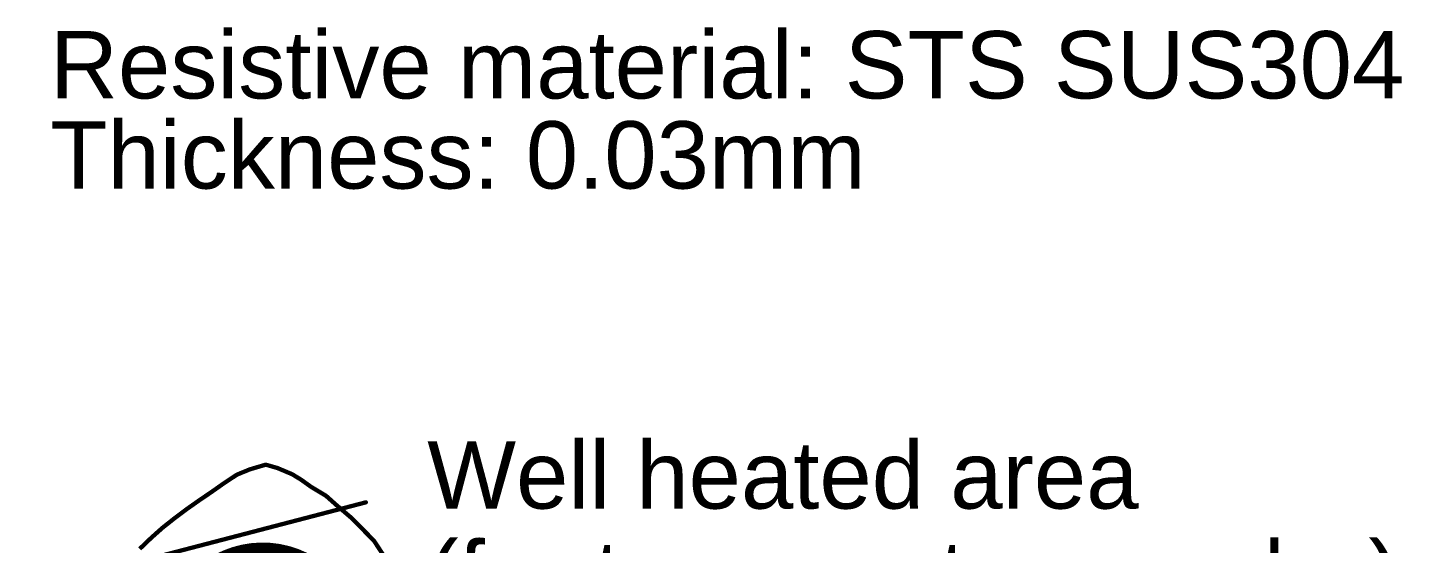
# Model space of a CAD drawing. Header units: inches. Extents: x 16 to 269, y 21 to 202.
# Drawn here: x 186.9 to 268.6, y 114.4 to 145.1 of the extents above; entities that cross this region are included whole.
import ezdxf

# ---------------------------------------------------------------- set-up
doc = ezdxf.new("R2010")
doc.units = ezdxf.units.IN
for name, color, linetype in [('Dwgs-User', 9, 'Continuous'), ('Edge-Cuts', 9, 'Continuous'), ('F-Cu', 1, 'Continuous')]:
    doc.layers.add(name, color=color, linetype=linetype)
doc.styles.add('Arial', font='', dxfattribs={"height": 0.2})
doc.styles.get('Arial').set_extended_font_data('Arial')

msp = doc.modelspace()

# ---------------------------------------------------------------- linework, layer by layer
at = {"layer": 'Dwgs-User', "const_width": 0.254}
msp.add_lwpolyline([(132.29, 97.384), (207.04, 116.884)], dxfattribs=at)
at = {"layer": 'Dwgs-User', "const_width": 0.127}
msp.add_lwpolyline([(206.976, 116.884, 1), (207.103, 116.884, 1)], format="xyb", close=True, dxfattribs=at)
at = {"layer": 'Edge-Cuts', "const_width": 0.254}
for points in [[(200.16, 118.844), (201.1, 119.121)], [(201.1, 119.121), (201.794, 118.921)], [(198.621, 118.022), (199.39, 118.528)], [(199.39, 118.528), (200.16, 118.844)], [(201.794, 118.921), (202.669, 118.552)], [(202.669, 118.552), (203.207, 118.223)], [(203.207, 118.223), (203.791, 117.804)], [(197.133, 116.993), (197.871, 117.494)], [(197.871, 117.494), (198.621, 118.022)], [(203.791, 117.804), (204.683, 117.269)], [(196.4, 116.477), (197.133, 116.993)], [(204.683, 117.269), (205.311, 116.708)], [(205.311, 116.708), (206.188, 115.96)], [(194.965, 115.372), (195.674, 115.933)], [(195.674, 115.933), (196.4, 116.477)], [(206.188, 115.96), (206.853, 115.287)], [(194.284, 114.764), (194.965, 115.372)], [(206.853, 115.287), (207.518, 114.614)], [(193.617, 114.125), (194.284, 114.764)], [(207.518, 114.614), (208.2, 113.58)]]:
    msp.add_lwpolyline(points, dxfattribs=at)
at = {"layer": 'Edge-Cuts', "const_width": 0.127}
for points in [[(201.037, 119.121, 1), (201.164, 119.121, 1)], [(201.037, 119.121, 1), (201.164, 119.121, 1)], [(199.327, 118.528, 1), (199.454, 118.528, 1)], [(199.327, 118.528, 1), (199.454, 118.528, 1)], [(200.096, 118.844, 1), (200.223, 118.844, 1)], [(200.096, 118.844, 1), (200.223, 118.844, 1)], [(201.73, 118.921, 1), (201.857, 118.921, 1)], [(201.73, 118.921, 1), (201.857, 118.921, 1)], [(202.606, 118.552, 1), (202.733, 118.552, 1)], [(202.606, 118.552, 1), (202.733, 118.552, 1)], [(203.143, 118.223, 1), (203.27, 118.223, 1)], [(203.143, 118.223, 1), (203.27, 118.223, 1)], [(197.808, 117.494, 1), (197.935, 117.494, 1)], [(197.808, 117.494, 1), (197.935, 117.494, 1)], [(198.557, 118.022, 1), (198.684, 118.022, 1)], [(198.557, 118.022, 1), (198.684, 118.022, 1)], [(203.728, 117.804, 1), (203.855, 117.804, 1)], [(203.728, 117.804, 1), (203.855, 117.804, 1)], [(197.069, 116.993, 1), (197.196, 116.993, 1)], [(197.069, 116.993, 1), (197.196, 116.993, 1)], [(204.619, 117.269, 1), (204.746, 117.269, 1)], [(204.619, 117.269, 1), (204.746, 117.269, 1)], [(205.247, 116.708, 1), (205.374, 116.708, 1)], [(205.247, 116.708, 1), (205.374, 116.708, 1)], [(195.61, 115.933, 1), (195.737, 115.933, 1)], [(195.61, 115.933, 1), (195.737, 115.933, 1)], [(196.337, 116.477, 1), (196.464, 116.477, 1)], [(196.337, 116.477, 1), (196.464, 116.477, 1)], [(206.125, 115.96, 1), (206.252, 115.96, 1)], [(206.125, 115.96, 1), (206.252, 115.96, 1)], [(194.901, 115.372, 1), (195.028, 115.372, 1)], [(194.901, 115.372, 1), (195.028, 115.372, 1)], [(206.79, 115.287, 1), (206.917, 115.287, 1)], [(206.79, 115.287, 1), (206.917, 115.287, 1)], [(194.221, 114.764, 1), (194.348, 114.764, 1)], [(194.221, 114.764, 1), (194.348, 114.764, 1)], [(207.455, 114.614, 1), (207.582, 114.614, 1)], [(207.455, 114.614, 1), (207.582, 114.614, 1)]]:
    msp.add_lwpolyline(points, format="xyb", close=True, dxfattribs=at)
at = {"layer": 'F-Cu', "const_width": 4}
msp.add_lwpolyline([(198.09, 111.332, -0.400833), (203.615, 111.451)], format="xyb", dxfattribs=at)

# ---------------------------------------------------------------- texts
at = {"layer": 'Dwgs-User', "style": 'Arial'}
for s, p in [('Resistive material: STS SUS304', (188.29, 140.859)), ('Thickness: 0.03mm', (188.29, 135.509)), ('Well heated area', (210.69, 116.511)), ('(for temperature probe)', (210.69, 110.591))]:
    msp.add_text(s, height=4, dxfattribs=at).set_placement(p)

doc.saveas('drawing.dxf')
